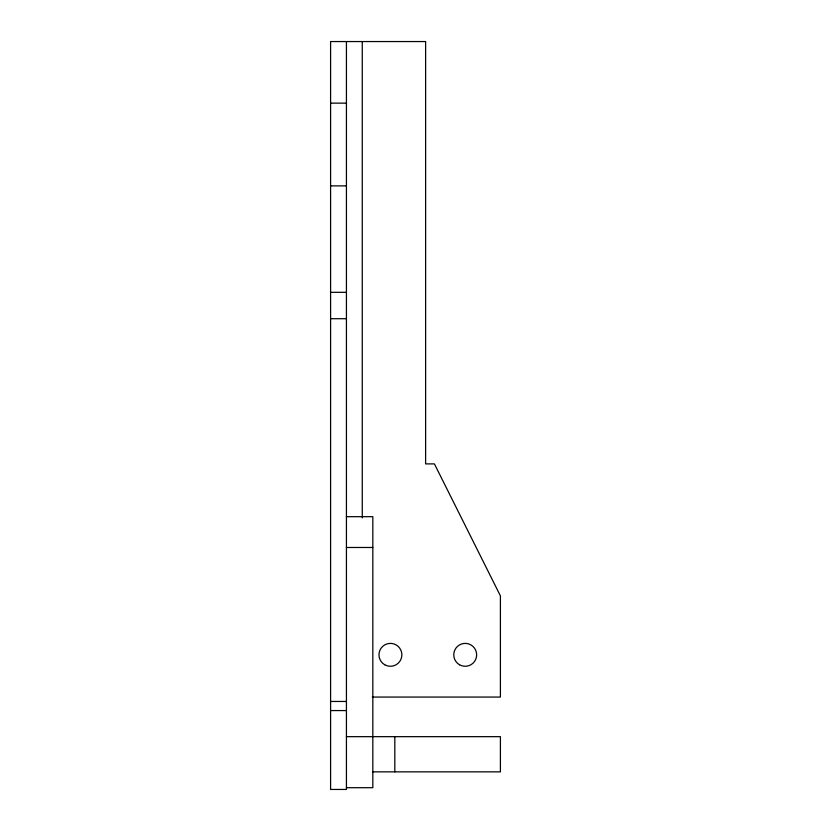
<?xml version="1.0" encoding="UTF-8"?>
<svg xmlns="http://www.w3.org/2000/svg" width="831" height="831" viewBox="0 0 831 831"><rect width="100%" height="100%" fill="white"/><g stroke="black" fill="none" stroke-linecap="round" stroke-linejoin="round"><path stroke-width="1.25" d="M330.593 103.137L346.434 103.137M330.593 185.884L346.434 185.884M330.593 292.315L346.434 292.315M330.593 318.709L346.434 318.709M346.434 516.685L372.828 516.685L372.828 787.695L346.434 787.695M346.434 547.484L372.828 547.484M372.309 697.064L500.407 697.064L500.407 595.879L434.416 463.895L425.617 463.895L425.617 41.55L330.593 41.55L330.593 789.45L346.434 789.45L346.434 41.55M330.593 701.457L346.434 701.457M330.593 710.567L346.434 710.567M346.434 736.661L500.407 736.661L500.407 771.854L372.828 771.854M394.818 736.661L394.818 771.854M362.264 41.55L362.264 517.931M384.701 664.738A11.437 11.437 0 0 0 401.861 654.828A11.437 11.437 0 0 0 384.701 644.918A11.437 11.437 0 0 0 384.701 664.738M459.491 664.738A11.437 11.437 0 0 0 476.651 654.828A11.437 11.437 0 0 0 459.491 644.918A11.437 11.437 0 0 0 459.491 664.738"/></g></svg>
